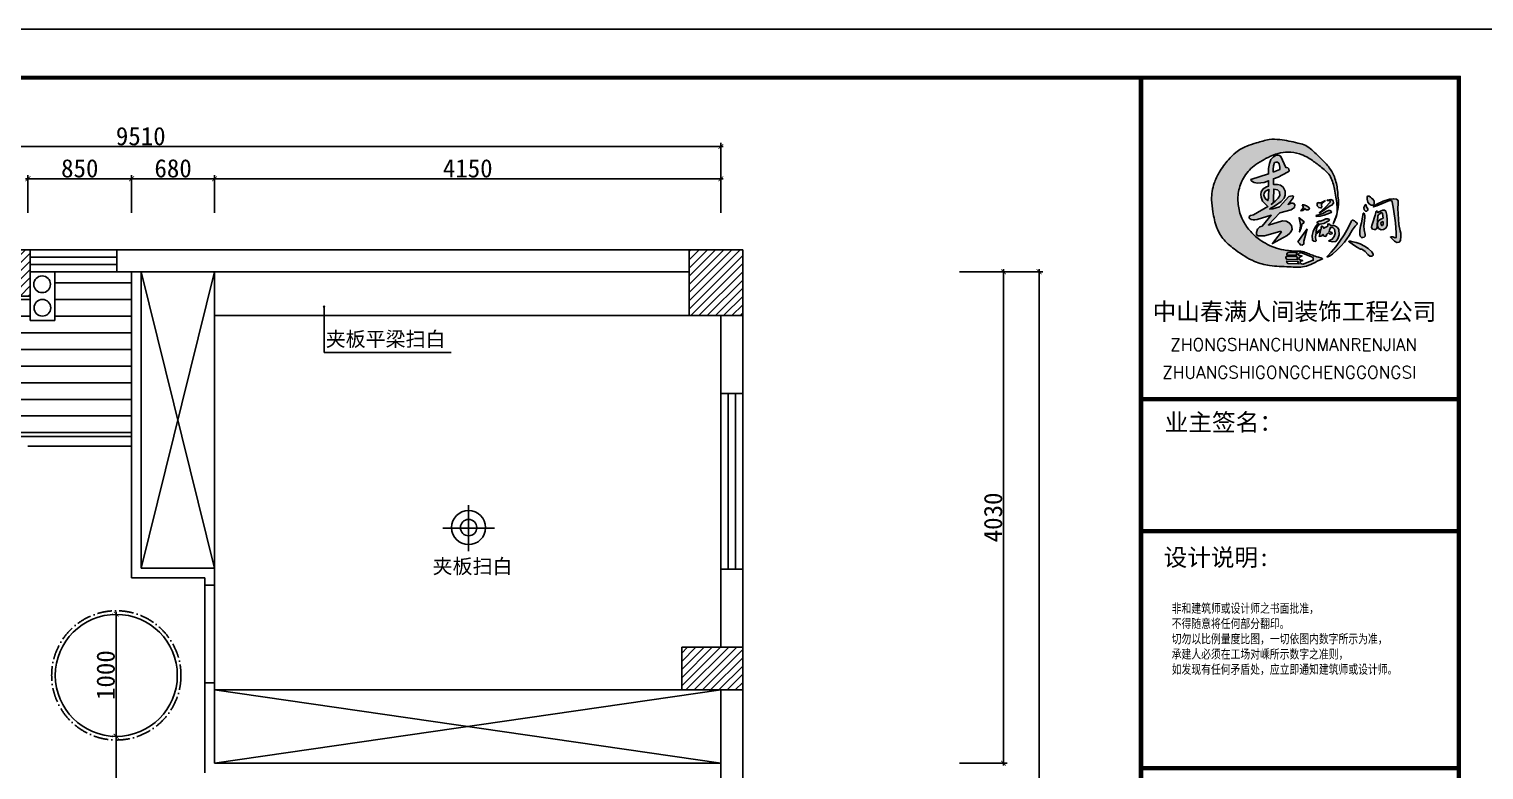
# Model space of a CAD drawing. Header units: millimetres. Extents: x 71641 to 191108, y -23091 to 29972.
# Drawn here: x 139167 to 151092, y 6928 to 13003 of the extents above; entities that cross this region are included whole.
import ezdxf

# ---------------------------------------------------------------- set-up
doc = ezdxf.new("R2010")
doc.units = ezdxf.units.MM
doc.linetypes.add('ACAD_ISO10W100', pattern=[18, 12, -3, 0, -3])
doc.layers.add('00', color=1, linetype='Continuous')
doc.layers.add('家', color=1, linetype='Continuous')
doc.layers.add('4', color=4, linetype='Continuous', lineweight=5)
doc.styles.add('2121212', font='SIMFANG.TTF', dxfattribs={"height": 180})
doc.styles.add('30', font='SimSun.ttf', dxfattribs={"height": 75})
doc.styles.add('50', font='SimSun.ttf', dxfattribs={"height": 150})
doc.styles.add('60', font='SimSun.ttf', dxfattribs={"height": 180})
doc.styles.add('ROMAND', font='romand.shx', dxfattribs={"height": 100})
doc.styles.add('STYLE-50B', font='SimSun.ttf', dxfattribs={"width": 0.766, "height": 150})
doc.dimstyles.new('30', dxfattribs={"dimscale": 0, "dimtxt": 90, "dimasz": 20, "dimexe": 20, "dimexo": 20, "dimgap": 10, "dimtad": 1, "dimdec": 0, "dimzin": 0, "dimdsep": 46, "dimtxsty": '30', "dimblk": 'ARCHTICK', "dimcen": 20, "dimdle": 10, "dimclrd": 8, "dimclre": 8, "dimclrt": 2, "dimadec": 0, "dimazin": 0, "dimtfac": 1, "dimtdec": 0, "dimtmove": 2, "dimatfit": 3, "dimldrblk": 'DOT', "dimfxl": 0, "dimtolj": 2, "dimtzin": 0, "dimlwd": -1, "dimarcsym": 0})
doc.dimstyles.new('50', dxfattribs={"dimscale": 0, "dimtxt": 150, "dimasz": 40, "dimexe": 30, "dimexo": 30, "dimgap": 10, "dimtad": 1, "dimdec": 0, "dimzin": 4, "dimdsep": 46, "dimtxsty": '50', "dimblk": 'ARCHTICK', "dimcen": 40, "dimdle": 20, "dimclrd": 8, "dimclre": 8, "dimclrt": 2, "dimadec": 0, "dimazin": 0, "dimtfac": 1, "dimtdec": 0, "dimtmove": 2, "dimatfit": 3, "dimldrblk": 'DOT', "dimfxl": 0, "dimtolj": 1, "dimtzin": 0, "dimlwd": -1, "dimarcsym": 0})
pattern_1 = [(45, (44340.585, 31906.157), (-33.67596, 33.67596), [])]

# ---------------------------------------------------------------- blocks, each defined once
blk = doc.blocks.new('_ARCHTICK')
at = {"color": 0, "linetype": 'ByBlock', "const_width": 0.15}
blk.add_lwpolyline([(-0.5, -0.5), (0.5, 0.5)], dxfattribs=at)
blk = doc.blocks.new('*D71')
at = {"color": 8, "lineweight": -2}
for p, q in [((146794, 11013), (147476, 11013)), ((146794, 848), (147476, 848))]:
    blk.add_line(p, q, dxfattribs=at)
at = {"color": 8}
blk.add_line((147446, 828), (147446, 11033), dxfattribs=at)
at = {"layer": 'Defpoints', "color": 0}
for p in [(146764, 11013), (147446, 11013), (146764, 848)]:
    blk.add_point(p, dxfattribs=at)
at = {"color": 8, "xscale": 40, "yscale": 40, "zscale": 40}
for p, rotation in [((147446, 11013), 90), ((147446, 848), 270)]:
    blk.add_blockref('_ARCHTICK', p, dxfattribs=dict(at, rotation=rotation))
at = {"color": 2, "insert": (147361, 5930), "char_height": 150, "attachment_point": 5, "rotation": 90, "style": '50'}
blk.add_mtext('\\A1;10165', dxfattribs=at)
blk = doc.blocks.new('_Dot')
at = {"color": 0, "linetype": 'ByBlock', "lineweight": -2}
blk.add_line((-0.5, 0), (-1, 0), dxfattribs=at)
at = {"color": 0, "linetype": 'ByBlock', "const_width": 0.5}
blk.add_lwpolyline([(-0.25, 0, 1), (0.25, 0, 1)], format="xyb", close=True, dxfattribs=at)
blk = doc.blocks.new('DOT')
at = {"color": 0, "linetype": 'ByBlock'}
blk.add_line((-0.5, 0), (-1, 0), dxfattribs=at)
at = {"color": 0, "linetype": 'ByBlock', "const_width": 0.5}
blk.add_lwpolyline([(-0.25, 0, 1), (0.25, 0, 1)], format="xyb", close=True, dxfattribs=at)
blk = doc.blocks.new('errerer')
at = {"lineweight": -2}
h = blk.add_hatch(color=8, dxfattribs=at)
edge = h.paths.add_edge_path()
edge.add_spline(control_points=[(171486, 68737), (171467, 68746), (171423, 68767), (171344, 68819), (171262, 68901), (171214, 68977), (171196, 69017), (171195, 69019)], knot_values=[22078.908695, 22078.908695, 22078.908695, 22078.908695, 22412.037046, 22864.417059, 23573.352389, 24248.663515, 24278.339872, 24278.339872, 24278.339872, 24278.339872], degree=3, periodic=0)
edge.add_line((171195, 69019), (170931, 68989))
edge.add_spline(control_points=[(170931, 68989), (170936, 68965), (170956, 68897), (171020, 68790), (171154, 68684), (171300, 68586), (171426, 68553), (171480, 68546), (171485, 68545)], knot_values=[12526.980967, 12526.980967, 12526.980967, 12526.980967, 12912.76376, 13656.443057, 14467.926065, 15619.199217, 16432.672519, 16505.49519, 16505.49519, 16505.49519, 16505.49519], degree=3, periodic=0)
edge.add_line((171485, 68545), (171486, 68737))
edge = h.paths.add_edge_path()
edge.add_spline(control_points=[(171195, 69019), (171178, 69060), (171154, 69151), (171162, 69292), (171203, 69396), (171239, 69445), (171248, 69456)], knot_values=[24278.339872, 24278.339872, 24278.339872, 24278.339872, 24990.75798, 25753.853245, 26502.771788, 26725.483087, 26725.483087, 26725.483087, 26725.483087], degree=3, periodic=0)
edge.add_line((171248, 69456), (171073, 69595))
edge.add_spline(control_points=[(171073, 69595), (171071, 69593), (171034, 69552), (170977, 69477), (170916, 69344), (170894, 69209), (170912, 69085), (170924, 69017), (170931, 68989)], knot_values=[9052.726852, 9052.726852, 9052.726852, 9052.726852, 9101.944213, 9929.860353, 10544.164147, 11423.717054, 12065.484855, 12526.980967, 12526.980967, 12526.980967, 12526.980967], degree=3, periodic=0)
edge.add_line((170931, 68989), (171195, 69019))
edge = h.paths.add_edge_path()
edge.add_spline(control_points=[(171248, 69456), (171273, 69488), (171329, 69540), (171404, 69584), (171477, 69621), (171552, 69653), (171652, 69666), (171717, 69658), (171747, 69650)], knot_values=[26725.483087, 26725.483087, 26725.483087, 26725.483087, 27368.223838, 27920.784045, 28117.800611, 28678.884262, 29205.082751, 29708.300033, 29708.300033, 29708.300033, 29708.300033], degree=3, periodic=0)
edge.add_line((171747, 69650), (171772, 69746))
edge.add_spline(control_points=[(171772, 69746), (171764, 69748), (171697, 69763), (171598, 69788), (171458, 69792), (171352, 69753), (171238, 69725), (171145, 69670), (171094, 69619), (171073, 69595)], knot_values=[5035.937639, 5035.937639, 5035.937639, 5035.937639, 5168.823273, 6115.22021, 6678.484335, 7362.56903, 7901.570556, 8555.150084, 9052.726852, 9052.726852, 9052.726852, 9052.726852], degree=3, periodic=0)
edge.add_line((171073, 69595), (171248, 69456))
edge = h.paths.add_edge_path()
edge.add_spline(control_points=[(171747, 69650), (171753, 69649), (171784, 69640), (171834, 69619), (171906, 69571), (171987, 69510), (172082, 69425), (172112, 69287), (172131, 69183), (172137, 69111), (172135, 69068), (172130, 69039), (172090, 68942), (172100, 68962), (172113, 68990), (172134, 69050), (172154, 69142), (172143, 69228), (172137, 69326), (172112, 69422), (172056, 69519), (171992, 69586), (171911, 69662), (171845, 69725), (171785, 69743), (171772, 69746)], knot_values=[29708.300033, 29708.300033, 29708.300033, 29708.300033, 29797.016202, 30219.334531, 30576.066107, 31166.961224, 31854.609826, 32527.805429, 33346.145394, 33558.688985, 33686.826136, 33998.293275, 34349.980564, 34349.980564, 34349.980564, 34833.989407, 35367.457213, 35826.6748, 36215.832047, 36925.939156, 37388.482191, 37988.741176, 38391.375961, 39174.849041, 39385.918203, 39385.918203, 39385.918203, 39385.918203], degree=3, periodic=0)
edge.add_line((171772, 69746), (171747, 69650))
h = blk.add_hatch(color=8, dxfattribs=at)
h.paths.add_polyline_path([(171606, 69317), (171579, 69336), (171549, 69343), (171511, 69343), (171509, 69400), (171554, 69415), (171648, 69464), (171664, 69476), (171662, 69497), (171650, 69507), (171632, 69511), (171582, 69620), (171570, 69630), (171554, 69634), (171535, 69632), (171509, 69617), (171483, 69591), (171469, 69549), (171462, 69500), (171461, 69448), (171287, 69393), (171291, 69381), (171320, 69363), (171353, 69356), (171386, 69360), (171419, 69365), (171462, 69381), (171462, 69329), (171442, 69320), (171409, 69301), (171389, 69273), (171386, 69246), (171388, 69218), (171403, 69181), (171433, 69148), (171455, 69128), (171313, 69044), (171299, 69041), (171282, 69039), (171270, 69029), (171270, 69013), (171291, 68999), (171310, 68996), (171327, 68996), (171348, 68999), (171488, 69041), (171398, 68933), (171376, 68928), (171353, 68906), (171341, 68871), (171341, 68848), (171358, 68840), (171386, 68838), (171421, 68838), (171573, 68883), (171586, 68881), (171587, 68878), (171499, 68762), (171645, 68843), (171669, 68864), (171683, 68880), (171693, 68904), (171688, 68939), (171664, 68968), (171634, 68982), (171598, 68985), (171462, 68944), (171462, 68946), (171572, 69065), (171683, 69096), (171697, 69103), (171716, 69119), (171719, 69145), (171705, 69159), (171684, 69159), (171653, 69148), (171704, 69213), (171705, 69226), (171695, 69232), (171678, 69230), (171662, 69226), (171568, 69124), (171504, 69105), (171474, 69100), (171474, 69103), (171528, 69138), (171584, 69176), (171613, 69209), (171625, 69239), (171625, 69278)])
h.paths.add_polyline_path([(171570, 69272), (171572, 69235), (171554, 69209), (171525, 69181), (171507, 69166), (171501, 69157), (171487, 69148), (171507, 69166), (171509, 69169), (171511, 69192), (171513, 69301), (171513, 69299), (171549, 69291)], flags=16)
h.paths.add_polyline_path([(171462, 69233), (171461, 69209), (171455, 69192), (171454, 69185), (171433, 69199), (171421, 69218), (171414, 69239), (171417, 69258), (171431, 69278), (171457, 69292), (171464, 69298)], flags=16)
h.paths.add_polyline_path([(171507, 69464), (171506, 69492), (171509, 69528), (171520, 69559), (171533, 69565), (171551, 69565), (171565, 69547), (171572, 69514), (171573, 69493)], flags=16)
h = blk.add_hatch(color=8, dxfattribs=at)
h.paths.add_polyline_path([(172061, 69063), (172078, 69067), (172080, 69079), (172078, 69081), (172064, 69088), (172052, 69088), (172028, 69079), (171995, 69058), (171955, 69044), (171941, 69041), (171934, 69041), (171929, 69037), (171934, 69029), (171969, 69031), (172009, 69043)])
h.paths.add_polyline_path([(172021, 69121), (171960, 69065), (171973, 69069), (172066, 69133), (172084, 69140), (172099, 69159), (172096, 69185), (172075, 69195), (172044, 69191), (172037, 69187), (172066, 69185), (172066, 69169)])
h.paths.add_polyline_path([(171955, 69117), (171973, 69114), (171983, 69115), (171985, 69129), (171981, 69140), (171983, 69152), (171993, 69162), (172021, 69185), (171976, 69164), (171969, 69162), (171953, 69162), (171946, 69166), (171938, 69161), (171940, 69135)])
h.paths.add_polyline_path([(171834, 69133), (171809, 69145), (171792, 69145), (171802, 69128), (171804, 69119), (171780, 69084), (171799, 69088), (171818, 69105), (171835, 69093), (171849, 69093), (171861, 69102), (171863, 69109), (171855, 69122)])
h.paths.add_polyline_path([(171761, 69017), (171761, 69015), (171775, 68949), (171775, 68939), (171773, 68913), (171766, 68878), (171783, 68916), (171792, 68958), (171806, 68965), (171809, 68973), (171808, 68980)])
h.paths.add_polyline_path([(171750, 68779), (171764, 68762), (171775, 68750), (171790, 68748), (171808, 68760), (171808, 68786), (171841, 68907)])
h.paths.add_polyline_path([(172054, 68987), (172059, 68999), (172044, 69006), (172023, 69006), (171997, 68992), (171973, 68982), (171964, 68985), (171938, 68973), (171941, 68965), (171952, 68958), (171948, 68952), (171940, 68951), (171920, 68923), (171900, 68880), (171891, 68842), (171893, 68795), (171907, 68786), (171922, 68784), (171929, 68789), (171927, 68805), (171924, 68819), (171926, 68854), (171973, 68890), (171966, 68859), (171960, 68833), (171973, 68835), (171981, 68836), (171995, 68852), (172007, 68836), (172023, 68833), (172031, 68840), (172026, 68850), (172033, 68855), (172045, 68862), (172051, 68868), (172059, 68859), (172070, 68854), (172085, 68857), (172089, 68864), (172084, 68871), (172075, 68874), (172056, 68881), (172059, 68894), (172070, 68920), (172092, 68920), (172111, 68904), (172117, 68861), (172106, 68833), (172087, 68805), (172068, 68795), (172051, 68791), (172061, 68786), (172090, 68781), (172122, 68784), (172144, 68810), (172155, 68847), (172151, 68902), (172139, 68921), (172120, 68933), (172104, 68939), (172071, 68939), (172066, 68947), (172054, 68956), (172044, 68954), (172044, 68949), (172044, 68935), (172004, 68914), (172000, 68923), (171985, 68935), (171979, 68930), (171979, 68923), (171979, 68906), (171945, 68883), (171927, 68866), (171929, 68878), (171934, 68913), (171950, 68942), (171964, 68952), (172005, 68959)])
h = blk.add_hatch(color=8, dxfattribs=at)
h.paths.add_polyline_path([(172162, 68785), (172122, 68729), (172077, 68677), (172041, 68639), (172038, 68637), (172035, 68633), (172044, 68632), (172059, 68639), (172090, 68659), (172137, 68700), (172173, 68736), (172207, 68776), (172255, 68842), (172283, 68893), (172312, 68934), (172334, 68954), (172332, 68960), (172306, 68986), (172298, 68989), (172294, 68992), (172285, 68992), (172278, 68987), (172272, 68979), (172243, 68917), (172204, 68848)])
h.paths.add_polyline_path([(172323, 68773), (172289, 68781), (172267, 68785), (172252, 68785), (172252, 68782), (172255, 68779), (172287, 68757), (172328, 68728), (172366, 68708), (172378, 68706), (172388, 68701), (172410, 68684), (172439, 68654), (172456, 68639), (172471, 68638), (172480, 68639), (172490, 68647), (172491, 68660), (172476, 68680), (172440, 68713), (172405, 68737), (172363, 68759)])
h.paths.add_polyline_path([(172358, 68852), (172363, 68835), (172374, 68822), (172387, 68821), (172402, 68827), (172411, 68837), (172411, 68853), (172401, 68898), (172398, 68938), (172405, 68988), (172409, 69021), (172409, 69037), (172405, 69052), (172401, 69060), (172397, 69063), (172393, 69061), (172385, 69024), (172374, 68967), (172366, 68935), (172358, 68890)])
h.paths.add_polyline_path([(172438, 69106), (172432, 69115), (172422, 69126), (172423, 69136), (172421, 69142), (172417, 69146), (172411, 69143), (172409, 69138), (172404, 69131), (172399, 69116), (172403, 69095), (172414, 69083), (172428, 69082), (172439, 69091)])
h.paths.add_polyline_path([(172436, 69171), (172449, 69153), (172470, 69142), (172485, 69140), (172497, 69145), (172501, 69158), (172501, 69179), (172497, 69187), (172487, 69201), (172473, 69208), (172463, 69220), (172451, 69229), (172441, 69230), (172441, 69228), (172434, 69229), (172431, 69222), (172430, 69199)])
h.paths.add_polyline_path([(172691, 69100), (172709, 68966), (172716, 68868), (172715, 68822), (172706, 68819), (172683, 68828), (172669, 68829), (172660, 68827), (172685, 68804), (172701, 68785), (172724, 68773), (172747, 68777), (172759, 68794), (172762, 68834), (172761, 68864), (172757, 68888), (172743, 68951), (172738, 69002), (172733, 69108), (172736, 69158), (172736, 69179), (172731, 69189), (172718, 69198), (172691, 69203), (172652, 69201), (172589, 69180), (172525, 69149), (172499, 69133), (172492, 69125), (172504, 69126), (172526, 69134), (172652, 69187), (172663, 69188), (172669, 69188), (172676, 69173)])
h.paths.add_polyline_path([(172535, 69034), (172543, 69045), (172561, 69061), (172570, 69065), (172577, 69065), (172582, 69059), (172586, 69034), (172588, 69013), (172559, 68999), (172538, 68982), (172533, 68967), (172533, 68938), (172544, 68911), (172569, 68899), (172593, 68901), (172614, 68914), (172629, 68940), (172628, 68992), (172625, 69042), (172613, 69082), (172601, 69090), (172586, 69091), (172569, 69085), (172549, 69075), (172537, 69068), (172532, 69078), (172527, 69083), (172520, 69081), (172518, 69078), (172515, 69069), (172510, 69043), (172485, 68960), (172477, 68940), (172475, 68925), (172477, 68915), (172485, 68905), (172500, 68902), (172514, 68902), (172523, 68909), (172528, 68925), (172530, 68952), (172533, 68979)])
h.paths.add_polyline_path([(172572, 68974), (172566, 68963), (172569, 68950), (172574, 68940), (172581, 68942), (172587, 68952), (172589, 68966), (172588, 68981)], flags=17)
h = blk.add_hatch(color=8, dxfattribs=at)
edge = h.paths.add_edge_path()
edge.add_spline(control_points=[(171485, 68545), (171544, 68538), (171652, 68538), (171834, 68520), (171921, 68585), (171998, 68614), (171942, 68630), (171917, 68640), (171857, 68661), (171820, 68678), (171780, 68688), (171733, 68687), (171673, 68691), (171598, 68700), (171536, 68717), (171495, 68733), (171486, 68737)], knot_values=[16505.49519, 16505.49519, 16505.49519, 16505.49519, 17462.307767, 18254.424733, 19263.770823, 19286.294409, 19393.463502, 19769.722666, 20039.931175, 20323.71298, 20426.202415, 20700.644692, 21064.187457, 21384.09699, 21917.120996, 22078.908695, 22078.908695, 22078.908695, 22078.908695], degree=3, periodic=0)
edge.add_line((171486, 68737), (171485, 68545))
h.paths.add_polyline_path([(171633, 68620), (171632, 68631), (171638, 68636), (171744, 68632), (171743, 68629), (171742, 68621), (171742, 68617), (171746, 68606), (171636, 68610)], flags=16)
h.paths.add_polyline_path([(171640, 68590), (171751, 68587), (171751, 68582), (171750, 68578), (171751, 68573), (171753, 68569), (171756, 68565), (171760, 68562), (171658, 68565, -0.485719)], flags=16)
h.paths.add_polyline_path([(171641, 68650, -0.499354), (171660, 68674), (171745, 68674), (171746, 68674), (171746, 68674), (171742, 68670), (171738, 68667), (171737, 68655), (171738, 68648, -0.17168), (171737, 68648)], flags=16)
h.paths.add_polyline_path([(171753, 68653), (171754, 68661), (171759, 68666), (171765, 68670), (171774, 68671), (171783, 68671), (171786, 68671), (171900, 68627), (171900, 68598), (171808, 68562), (171801, 68560), (171797, 68560), (171785, 68562), (171776, 68568), (171771, 68577), (171773, 68585), (171780, 68590), (171798, 68595), (171771, 68604), (171763, 68609), (171759, 68617), (171761, 68625), (171767, 68629), (171779, 68634), (171790, 68639), (171758, 68648)], flags=16)
at = {"color": 8, "lineweight": -2}
for points in [[(171287, 69393), (171461, 69448), (171462, 69500), (171469, 69549), (171483, 69591), (171509, 69617), (171535, 69632), (171554, 69634), (171570, 69630), (171582, 69620), (171632, 69511), (171650, 69507), (171662, 69497), (171664, 69476), (171648, 69464), (171554, 69415), (171509, 69400), (171511, 69343), (171549, 69343), (171579, 69336), (171606, 69317), (171625, 69278), (171625, 69239), (171613, 69209), (171584, 69176), (171528, 69138), (171474, 69103), (171474, 69100), (171504, 69105), (171568, 69124), (171662, 69226), (171678, 69230), (171695, 69232), (171705, 69226), (171704, 69213), (171653, 69148), (171684, 69159), (171705, 69159), (171719, 69145), (171716, 69119), (171697, 69103), (171683, 69096), (171572, 69065), (171462, 68946), (171462, 68944), (171598, 68985), (171634, 68982), (171664, 68968), (171688, 68939), (171693, 68904), (171683, 68880), (171669, 68864), (171645, 68843), (171499, 68762), (171587, 68878), (171586, 68881), (171573, 68883), (171421, 68838), (171386, 68838), (171358, 68840), (171341, 68848), (171341, 68871), (171353, 68906), (171376, 68928), (171398, 68933), (171488, 69041), (171348, 68999), (171327, 68996), (171310, 68996), (171291, 68999), (171270, 69013), (171270, 69029), (171282, 69039), (171299, 69041), (171313, 69044), (171455, 69128), (171433, 69148), (171403, 69181), (171388, 69218), (171386, 69246), (171389, 69273), (171409, 69301), (171442, 69320), (171462, 69329), (171462, 69381), (171419, 69365), (171386, 69360), (171353, 69356), (171320, 69363), (171291, 69381)], [(171507, 69464), (171573, 69493), (171572, 69514), (171565, 69547), (171551, 69565), (171533, 69565), (171520, 69559), (171509, 69528), (171506, 69492)], [(171464, 69298), (171462, 69233), (171461, 69209), (171455, 69192), (171454, 69185), (171433, 69199), (171421, 69218), (171414, 69239), (171417, 69258), (171431, 69278), (171457, 69292)], [(171513, 69301), (171511, 69192), (171509, 69169), (171501, 69157), (171487, 69148), (171525, 69181), (171554, 69209), (171572, 69235), (171570, 69272), (171549, 69291), (171513, 69299)], [(171792, 69145), (171802, 69128), (171804, 69119), (171780, 69084), (171799, 69088), (171818, 69105), (171835, 69093), (171849, 69093), (171861, 69102), (171863, 69109), (171855, 69122), (171834, 69133), (171809, 69145)], [(172021, 69185), (171993, 69162), (171983, 69152), (171981, 69140), (171985, 69129), (171983, 69115), (171973, 69114), (171955, 69117), (171940, 69135), (171938, 69161), (171946, 69166), (171953, 69162), (171969, 69162), (171976, 69164)], [(172037, 69190), (172075, 69195), (172096, 69185), (172099, 69159), (172084, 69140), (172066, 69133), (171973, 69069), (171960, 69065), (172021, 69121), (172066, 69169), (172066, 69181), (172063, 69185), (172037, 69187), (172045, 69192)], [(172411, 69145), (172409, 69138), (172404, 69131), (172399, 69116), (172403, 69095), (172414, 69083), (172428, 69082), (172439, 69091), (172438, 69106), (172432, 69115), (172422, 69126), (172423, 69136), (172421, 69142), (172417, 69146), (172412, 69144)], [(172441, 69230), (172451, 69229), (172463, 69220), (172473, 69208), (172487, 69201), (172497, 69187), (172501, 69179), (172501, 69158), (172497, 69145), (172485, 69140), (172470, 69142), (172449, 69153), (172436, 69171), (172430, 69199), (172431, 69222), (172434, 69229), (172441, 69228)], [(172492, 69124), (172499, 69133), (172525, 69149), (172589, 69180), (172652, 69201), (172691, 69203), (172718, 69198), (172731, 69189), (172736, 69179), (172736, 69158), (172733, 69108), (172738, 69002), (172743, 68951), (172757, 68888), (172761, 68864), (172762, 68834), (172759, 68794), (172747, 68777), (172724, 68773), (172701, 68785), (172685, 68804), (172660, 68827), (172669, 68829), (172683, 68828), (172706, 68819), (172715, 68822), (172716, 68868), (172709, 68966), (172691, 69100), (172676, 69173), (172669, 69188), (172663, 69188), (172652, 69187), (172526, 69134), (172504, 69126), (172491, 69124)], [(171761, 69015), (171775, 68949), (171775, 68939), (171773, 68913), (171766, 68878), (171783, 68916), (171792, 68958), (171806, 68965), (171809, 68973), (171808, 68980), (171761, 69017)], [(172051, 68791), (172068, 68795), (172087, 68805), (172106, 68833), (172117, 68861), (172111, 68904), (172092, 68920), (172070, 68920), (172059, 68894), (172056, 68881), (172075, 68874), (172084, 68871), (172089, 68864), (172085, 68857), (172070, 68854), (172059, 68859), (172051, 68868), (172045, 68862), (172033, 68855), (172026, 68850), (172031, 68840), (172023, 68833), (172007, 68836), (171995, 68852), (171981, 68836), (171973, 68835), (171960, 68833), (171966, 68859), (171973, 68890), (171926, 68854), (171924, 68819), (171927, 68805), (171929, 68789), (171922, 68784), (171907, 68786), (171893, 68795), (171891, 68842), (171900, 68880), (171920, 68923), (171940, 68951), (171948, 68952), (171952, 68958), (171941, 68965), (171938, 68973), (171964, 68985), (171973, 68982), (171997, 68992), (172023, 69006), (172044, 69006), (172059, 68999), (172054, 68987), (172005, 68959), (171964, 68952), (171950, 68942), (171934, 68913), (171929, 68878), (171927, 68866), (171945, 68883), (171979, 68906), (171979, 68923), (171979, 68930), (171985, 68935), (172000, 68923), (172004, 68914), (172044, 68935), (172044, 68949), (172044, 68954), (172054, 68956), (172066, 68947), (172071, 68939), (172104, 68939), (172120, 68933), (172139, 68921), (172151, 68902), (172155, 68847), (172144, 68810), (172122, 68784), (172090, 68781), (172061, 68786)], [(172078, 69081), (172064, 69088), (172052, 69088), (172028, 69079), (171995, 69058), (171955, 69044), (171941, 69041), (171934, 69041), (171929, 69037), (171934, 69029), (171969, 69031), (172009, 69043), (172061, 69063), (172078, 69067), (172080, 69079)], [(172330, 68962), (172306, 68986), (172298, 68989), (172294, 68992), (172285, 68992), (172278, 68987), (172272, 68979), (172243, 68917), (172204, 68848), (172162, 68785), (172122, 68729), (172077, 68677), (172041, 68639), (172038, 68637), (172035, 68633), (172044, 68632), (172059, 68639), (172090, 68659), (172137, 68700), (172173, 68736), (172207, 68776), (172255, 68842), (172283, 68893), (172312, 68934), (172334, 68954), (172331, 68964), (172315, 68978)], [(172393, 69061), (172385, 69024), (172374, 68967), (172366, 68935), (172358, 68890), (172358, 68852), (172363, 68835), (172374, 68822), (172387, 68821), (172402, 68827), (172411, 68837), (172411, 68853), (172401, 68898), (172398, 68938), (172405, 68988), (172409, 69021), (172409, 69037), (172405, 69052), (172401, 69060), (172397, 69063)], [(172520, 69081), (172518, 69078), (172515, 69069), (172510, 69043), (172485, 68960), (172477, 68940), (172475, 68925), (172477, 68915), (172485, 68905), (172500, 68902), (172514, 68902), (172523, 68909), (172528, 68925), (172530, 68952), (172533, 68979), (172535, 69034), (172543, 69045), (172561, 69061), (172570, 69065), (172577, 69065), (172582, 69059), (172586, 69034), (172588, 69013), (172559, 68999), (172538, 68982), (172533, 68967), (172533, 68938), (172544, 68911), (172569, 68899), (172593, 68901), (172614, 68914), (172629, 68940), (172628, 68992), (172625, 69042), (172613, 69082), (172601, 69090), (172586, 69091), (172569, 69085), (172549, 69075), (172537, 69068), (172532, 69078), (172527, 69083)], [(172588, 68981), (172589, 68966), (172587, 68952), (172581, 68942), (172574, 68940), (172569, 68950), (172566, 68963), (172572, 68974), (172588, 68981)], [(171841, 68907), (171750, 68779), (171764, 68762), (171775, 68750), (171790, 68748), (171808, 68760), (171808, 68786)], [(172252, 68785), (172267, 68785), (172289, 68781), (172323, 68773), (172363, 68759), (172405, 68737), (172440, 68713), (172476, 68680), (172491, 68660), (172490, 68647), (172480, 68639), (172471, 68638), (172456, 68639), (172439, 68654), (172410, 68684), (172388, 68701), (172378, 68706), (172366, 68708), (172328, 68728), (172287, 68757), (172255, 68779), (172252, 68782)], [(171744, 68632), (171743, 68625), (171742, 68617), (171746, 68606), (171636, 68610), (171633, 68620), (171632, 68631), (171638, 68636)], [(171744, 68632), (171638, 68636), (171635, 68633), (171632, 68631), (171632, 68623), (171634, 68615), (171636, 68610), (171746, 68606), (171744, 68611), (171742, 68617), (171742, 68621), (171743, 68629)], [(171751, 68587), (171640, 68590), (171639, 68584), (171640, 68579), (171643, 68573), (171648, 68569), (171654, 68566), (171760, 68562), (171756, 68565), (171753, 68569), (171751, 68573), (171750, 68578), (171751, 68582), (171751, 68587)], [(171746, 68674), (171742, 68670), (171738, 68667), (171737, 68661), (171737, 68655), (171738, 68648), (171641, 68650), (171641, 68655), (171642, 68661), (171645, 68667), (171652, 68672), (171660, 68674)], [(171900, 68627), (171900, 68598), (171808, 68562), (171801, 68560), (171797, 68560), (171785, 68562), (171776, 68568), (171771, 68577), (171773, 68585), (171780, 68590), (171798, 68595), (171771, 68604), (171763, 68609), (171759, 68617), (171761, 68625), (171767, 68629), (171779, 68634), (171790, 68639), (171758, 68648), (171753, 68653), (171754, 68661), (171759, 68666), (171765, 68670), (171774, 68671), (171783, 68671), (171786, 68671), (171900, 68627)]]:
    blk.add_lwpolyline(points, close=True, dxfattribs=at)
for points in [[(171760, 68562), (171658, 68565, -0.485719), (171640, 68590), (171751, 68587), (171750, 68578), (171753, 68569)], [(171746, 68674), (171660, 68674, 0.499354), (171641, 68650), (171737, 68648, 0.17168), (171738, 68648), (171737, 68655), (171738, 68667), (171746, 68674)]]:
    blk.add_lwpolyline(points, format="xyb", close=True, dxfattribs=at)
at = {"color": 8, "lineweight": -2, "start_tangent": (0.425577, 0.904922), "end_tangent": (0.425577, 0.904922)}
blk.add_spline([(172100, 68962), (172131, 69048), (172149, 69146), (172144, 69233), (172137, 69305), (172102, 69434), (172058, 69509), (171983, 69594), (171928, 69646), (171810, 69734), (171748, 69752), (171573, 69786), (171467, 69786), (171343, 69753), (171246, 69722), (171140, 69660), (171067, 69588), (170975, 69463), (170927, 69357), (170901, 69194), (170914, 69074), (170952, 68919), (171023, 68799), (171138, 68699), (171324, 68587), (171471, 68547), (171664, 68534), (171813, 68536), (171988, 68610), (171992, 68612), (171974, 68621), (171907, 68643), (171859, 68661), (171809, 68680), (171791, 68685), (171739, 68688), (171671, 68692), (171611, 68700), (171514, 68726), (171430, 68765), (171359, 68812), (171264, 68906), (171198, 69014), (171162, 69148), (171170, 69292), (171223, 69422), (171335, 69540), (171424, 69594), (171457, 69611), (171555, 69649), (171653, 69662), (171764, 69646), (171837, 69615), (171893, 69579), (171982, 69512), (172071, 69418), (172109, 69297), (172134, 69145), (172137, 69105), (172136, 69081), (172122, 69024), (172100, 68962)], degree=3, dxfattribs=at)
blk = doc.blocks.new('*D65')
at = {"color": 8, "lineweight": -2}
for p, q in [((135327, 11496), (135327, 12069)), ((144837, 11496), (144837, 12069))]:
    blk.add_line(p, q, dxfattribs=at)
at = {"color": 8}
blk.add_line((135307, 12039), (144857, 12039), dxfattribs=at)
at = {"layer": 'Defpoints', "color": 0}
for p in [(144837, 12039), (135327, 11466), (144837, 11466)]:
    blk.add_point(p, dxfattribs=at)
at = {"color": 8, "xscale": 40, "yscale": 40, "zscale": 40, "rotation": 180}
blk.add_blockref('_ARCHTICK', (135327, 12039), dxfattribs=at)
at = {"color": 8, "xscale": 40, "yscale": 40, "zscale": 40}
blk.add_blockref('_ARCHTICK', (144837, 12039), dxfattribs=at)
at = {"color": 2, "insert": (140082, 12124), "char_height": 150, "attachment_point": 5, "style": '50'}
blk.add_mtext('\\A1;9510', dxfattribs=at)
blk = doc.blocks.new('*D66')
at = {"color": 8}
blk.add_line((140667, 11775), (144857, 11775), dxfattribs=at)
at = {"color": 8, "lineweight": -2}
for p, q in [((140687, 11526), (140687, 11805)), ((144837, 11496), (144837, 11805))]:
    blk.add_line(p, q, dxfattribs=at)
at = {"layer": 'Defpoints', "color": 0}
for p in [(144837, 11775), (140687, 11496), (144837, 11466)]:
    blk.add_point(p, dxfattribs=at)
at = {"color": 8, "xscale": 40, "yscale": 40, "zscale": 40, "rotation": 180}
blk.add_blockref('_ARCHTICK', (140687, 11775), dxfattribs=at)
at = {"color": 8, "xscale": 40, "yscale": 40, "zscale": 40}
blk.add_blockref('_ARCHTICK', (144837, 11775), dxfattribs=at)
at = {"color": 2, "insert": (142762, 11860), "char_height": 150, "attachment_point": 5, "style": '50'}
blk.add_mtext('\\A1;4150', dxfattribs=at)
blk = doc.blocks.new('*D67')
at = {"color": 8}
blk.add_line((139987, 11775), (140707, 11775), dxfattribs=at)
at = {"color": 8, "lineweight": -2}
for p, q in [((140007, 11496), (140007, 11805)), ((140687, 11496), (140687, 11805))]:
    blk.add_line(p, q, dxfattribs=at)
at = {"layer": 'Defpoints', "color": 0}
for p in [(140687, 11775), (140007, 11466), (140687, 11466)]:
    blk.add_point(p, dxfattribs=at)
at = {"color": 8, "xscale": 40, "yscale": 40, "zscale": 40, "rotation": 180}
blk.add_blockref('_ARCHTICK', (140007, 11775), dxfattribs=at)
at = {"color": 8, "xscale": 40, "yscale": 40, "zscale": 40}
blk.add_blockref('_ARCHTICK', (140687, 11775), dxfattribs=at)
at = {"color": 2, "insert": (140347, 11860), "char_height": 150, "attachment_point": 5, "style": '50'}
blk.add_mtext('\\A1;680', dxfattribs=at)
blk = doc.blocks.new('*D359')
at = {"color": 8}
blk.add_line((139137, 11775), (140027, 11775), dxfattribs=at)
at = {"color": 8, "lineweight": -2}
for p, q in [((139157, 11496), (139157, 11805)), ((140007, 11496), (140007, 11805))]:
    blk.add_line(p, q, dxfattribs=at)
at = {"layer": 'Defpoints', "color": 0}
for p in [(140007, 11775), (139157, 11466), (140007, 11466)]:
    blk.add_point(p, dxfattribs=at)
at = {"color": 8, "xscale": 40, "yscale": 40, "zscale": 40, "rotation": 180}
blk.add_blockref('_ARCHTICK', (139157, 11775), dxfattribs=at)
at = {"color": 8, "xscale": 40, "yscale": 40, "zscale": 40}
blk.add_blockref('_ARCHTICK', (140007, 11775), dxfattribs=at)
at = {"color": 2, "insert": (139582, 11860), "char_height": 150, "attachment_point": 5, "style": '50'}
blk.add_mtext('\\A1;850', dxfattribs=at)
blk = doc.blocks.new('*D362')
at = {"color": 8, "lineweight": -2}
for p, q in [((146794, 11013), (147184, 11013)), ((146794, 6983), (147184, 6983))]:
    blk.add_line(p, q, dxfattribs=at)
at = {"color": 8}
blk.add_line((147154, 6963), (147154, 11033), dxfattribs=at)
at = {"layer": 'Defpoints', "color": 0}
for p in [(146764, 11013), (147154, 11013), (146764, 6983)]:
    blk.add_point(p, dxfattribs=at)
at = {"color": 8, "xscale": 40, "yscale": 40, "zscale": 40}
for p, rotation in [((147154, 11013), 90), ((147154, 6983), 270)]:
    blk.add_blockref('_ARCHTICK', p, dxfattribs=dict(at, rotation=rotation))
at = {"color": 2, "insert": (147069, 8998), "char_height": 150, "attachment_point": 5, "rotation": 90, "style": '50'}
blk.add_mtext('\\A1;4030', dxfattribs=at)
blk = doc.blocks.new('*D537')
at = {"color": 8, "lineweight": -2}
for p, q in [((139852, 7203), (139850, 7203)), ((139852, 5948), (139850, 5948))]:
    blk.add_line(p, q, dxfattribs=at)
at = {"color": 8}
blk.add_line((139880, 5928), (139880, 7223), dxfattribs=at)
at = {"layer": 'Defpoints', "color": 0}
for p in [(139880, 7203), (139882, 7203), (139882, 5948)]:
    blk.add_point(p, dxfattribs=at)
at = {"color": 8, "xscale": 40, "yscale": 40, "zscale": 40}
for p, rotation in [((139880, 7203), 90), ((139880, 5948), 270)]:
    blk.add_blockref('_ARCHTICK', p, dxfattribs=dict(at, rotation=rotation))
at = {"color": 2, "insert": (139795, 6575), "char_height": 150, "attachment_point": 5, "rotation": 90, "style": '50'}
blk.add_mtext('\\A1;1255', dxfattribs=at)
blk = doc.blocks.new('*D538')
at = {"color": 8, "lineweight": -2}
for p, q in [((139852, 8205), (139850, 8205)), ((139852, 7205), (139850, 7205))]:
    blk.add_line(p, q, dxfattribs=at)
at = {"color": 8}
blk.add_line((139880, 7185), (139880, 8225), dxfattribs=at)
at = {"layer": 'Defpoints', "color": 0}
for p in [(139880, 8205), (139882, 8205), (139882, 7205)]:
    blk.add_point(p, dxfattribs=at)
at = {"color": 8, "xscale": 40, "yscale": 40, "zscale": 40}
for p, rotation in [((139880, 8205), 90), ((139880, 7205), 270)]:
    blk.add_blockref('_ARCHTICK', p, dxfattribs=dict(at, rotation=rotation))
at = {"color": 2, "insert": (139795, 7705), "char_height": 150, "attachment_point": 5, "rotation": 90, "style": '50'}
blk.add_mtext('\\A1;1000', dxfattribs=at)

msp = doc.modelspace()

# ---------------------------------------------------------------- hatches: boundary and pattern name
h = msp.add_hatch()
h.set_pattern_fill('ANSI31', color=8, scale=15, style=0)
h.set_pattern_definition(pattern_1)
h.paths.add_polyline_path([(135626.6, 11193), (135146.6, 11193), (135146.6, 10663), (135626.6, 10663)])
h.paths.add_polyline_path([(135146.6, 7523), (135626.6, 7523), (135626.6, 7943), (135146.6, 7943)])
h.paths.add_polyline_path([(145016.6, 7583), (145016.6, 7933), (144516.6, 7933), (144516.6, 7583)])
h.paths.add_polyline_path([(145016.6, 10653), (145016.6, 11193), (144576.6, 11193), (144576.6, 10653)])
h = msp.add_hatch()
h.set_pattern_fill('ANSI31', color=8, scale=15, style=0)
h.set_pattern_definition(pattern_1)
h.paths.add_polyline_path([(138256.6, 11193), (138256.6, 10813), (139176.6, 10813), (139176.6, 11193)])
h = msp.add_hatch()
h.set_pattern_fill('LINE', color=155, scale=43, style=0)
h.paths.add_polyline_path([(138256.6, 10813), (138256.6, 11013), (135626.6, 11013), (135626.6, 10663), (135326.6, 10663), (135326.6, 9345.6), (135626.6, 9345.6), (135626.6, 9045.6), (135326.6, 9045.6), (135326.6, 8583), (139006.6, 8583), (139006.6, 8643), (139006.6, 9343.2), (139006.6, 9663), (140006.6, 9663), (140006.6, 11013), (139376.6, 11013), (139376.6, 10613), (139176.6, 10613), (139176.6, 10813)])
h.paths.add_polyline_path([(137381.9, 9763.6, -1), (137127.8, 9763.6, -1)], flags=16)
h.paths.add_polyline_path([(137129, 9684.4), (137395.9, 9684.4), (137395.9, 9833), (137129, 9833)], flags=24)
h.paths.add_polyline_path([(136824.2, 9294), (137756.5, 9294), (137756.5, 9531), (136824.2, 9531)], flags=24)

# ---------------------------------------------------------------- linework, layer by layer
at = {"color": 3, "lineweight": -2}
for p, q in [((150897.9, 12615), (131762, 12615)), ((148269.9, -728.8), (148269.9, 12592.7)), ((148281, -728.8), (148281, 12592.7)), ((148292.2, -728.8), (148292.2, 12592.7)), ((150897.9, -751.1), (150897.9, 12615))]:
    msp.add_line(p, q, dxfattribs=at)
for p, q in [((135626.6, 11193), (145016.6, 11193)), ((139176.6, 10813), (139176.6, 11193)), ((139886.6, 11013), (139886.6, 11193)), ((144576.6, 10653), (144576.6, 11193)), ((145016.6, 4553), (145016.6, 11193)), ((144576.6, 11013), (139176.6, 11013)), ((139376.6, 10613), (139376.6, 11013)), ((140006.6, 8583), (140006.6, 11013)), ((140086.6, 8583), (140086.6, 11013)), ((139176.6, 10813), (138256.6, 10813)), ((139176.6, 10813), (139176.6, 10613)), ((145016.6, 10653), (144576.6, 10653)), ((144836.6, 7933), (144836.6, 10653)), ((139176.6, 10613), (139376.6, 10613)), ((145016.6, 10013), (144836.6, 10013)), ((139006.6, 9663), (140006.6, 9663)), ((139156.6, 9583), (140006.6, 9583)), ((140006.6, 8503), (140006.6, 8583)), ((140006.6, 8503), (140606.6, 8503)), ((140086.6, 8583), (140686.6, 8583)), ((140606.6, 8443), (140606.6, 8503)), ((140686.6, 8503), (140686.6, 8583)), ((140686.6, 8443), (140686.6, 8503)), ((145016.6, 8573), (144836.6, 8573)), ((144516.6, 7583), (144516.6, 7933)), ((145016.6, 7933), (144516.6, 7933)), ((145016.6, 7583), (144516.6, 7583)), ((144836.6, 4933), (144836.6, 7583))]:
    msp.add_line(p, q)
at = {"color": 3}
for p, q in [((139176.6, 11133), (139886.6, 11133)), ((139176.6, 11073), (139886.6, 11073)), ((140686.6, 8583), (140686.6, 11013)), ((144576.6, 10653), (140686.6, 10653)), ((144896.6, 8573), (144896.6, 10013)), ((144956.6, 8573), (144956.6, 10013)), ((142767.4, 9099.6), (142767.4, 8722.6)), ((142557.4, 8911), (142981, 8911)), ((140686.6, 7583.3), (144516.6, 7583.3))]:
    msp.add_line(p, q, dxfattribs=at)
at = {"color": 8}
for p, q in [((140086.6, 11013), (140686.6, 8583)), ((140686.6, 11013), (140086.6, 8583)), ((140606.6, 8443), (140606.6, 7643)), ((140686.6, 8443), (140686.6, 7643)), ((140686.6, 7583.3), (144836.6, 6983)), ((144836.6, 7583.3), (140686.6, 6983))]:
    msp.add_line(p, q, dxfattribs=at)
at = {"color": 8, "lineweight": -2}
for p, q in [((148292.2, 9978), (150875.6, 9978)), ((148292.2, 9966.9), (150875.6, 9966.9)), ((148292.2, 9955.8), (150875.6, 9955.8)), ((148292.2, 8896.5), (150875.6, 8896.5)), ((148292.2, 8885.3), (150875.6, 8885.3)), ((148292.2, 8874.2), (150875.6, 8874.2)), ((148292.2, 6952.4), (150875.6, 6952.4)), ((148292.2, 6941.3), (150875.6, 6941.3)), ((148292.2, 6930.1), (150875.6, 6930.1))]:
    msp.add_line(p, q, dxfattribs=at)
at = {"color": 0}
for p, q in [((140606.6, 8443), (140686.6, 8443)), ((140606.6, 6903), (140606.6, 7643)), ((140606.6, 7643), (140686.6, 7643)), ((140686.6, 6983), (140686.6, 7643)), ((140686.6, 6983), (144836.6, 6983))]:
    msp.add_line(p, q, dxfattribs=at)
at = {"color": 3, "lineweight": -2}
for points in [[(131762, 12615), (150897.9, 12615), (150897.9, -751.1), (131762, -751.1)], [(131772.9, 12604.2), (150887.1, 12604.2), (150887.1, -740.3), (131772.9, -740.3)], [(131783.7, 12593.4), (150876.3, 12593.4), (150876.3, -729.4), (131783.7, -729.4)]]:
    msp.add_lwpolyline(points, close=True, dxfattribs=at)
at = {"color": 1}
for centre in [(139273.3, 10909.6), (139275.3, 10717)]:
    msp.add_circle(centre, 68.4, dxfattribs=at)
at = {"color": 3}
for centre, radius in [((142768.8, 8914.8), 139.7), ((142768.8, 8914.8), 67.1), ((139881.6, 7702.8), 500)]:
    msp.add_circle(centre, radius, dxfattribs=at)
at = {"color": 210, "linetype": 'ACAD_ISO10W100', "ltscale": 10}
msp.add_circle((139881.6, 7702.8), 530, dxfattribs=at)
at = {"layer": '00', "color": 8, "lineweight": -2}
msp.add_lwpolyline([(131374.4, 13002.6), (151285.5, 13002.6), (151285.5, -1138.7), (131374.4, -1138.7)], close=True, dxfattribs=at)

# ---------------------------------------------------------------- block references
at = {"color": 0, "xscale": 0.8333333333333334, "yscale": 0.8333333333333334, "zscale": 0.8333333333333334}
msp.add_blockref('errerer', (6442.4, -46058.4), dxfattribs=at)

# ---------------------------------------------------------------- texts
at = {"layer": '00', "color": 8, "lineweight": -2, "style": 'ROMAND'}
for s, p in [('ZHONGSHANCHUNMANRENJIAN', (148520.9, 10365.4)), ('ZHUANGSHIGONGCHENGGONGSI', (148454.3, 10136.7))]:
    msp.add_text(s, height=101.26, dxfattribs=at).set_placement(p)
at = {"layer": '00', "color": 8, "lineweight": -2, "char_height": 142.12, "attachment_point": 1, "style": '2121212'}
for s, insert, width in [('{\\f宋体|b0|i0|c134|p2;中山春满人间装饰工程公司}', (148376, 10757.2, 0), 2652.368), ('{\\f宋体|b0|i0|c134|p2;业主签名：}', (148475.2, 9849.5, 0), 2109.278), ('{\\f宋体|b0|i0|c134|p2;设计说明:}', (148465.9, 8741.8, 0), 2109.278)]:
    msp.add_mtext(s, dxfattribs=dict(at, insert=insert, width=width))
at = {"layer": '4', "color": 2, "char_height": 120, "attachment_point": 1, "style": '60'}
for s, insert in [('夹板平梁扫白', (141597.9, 10521)), ('夹板扫白', (142474.4, 8657.5))]:
    msp.add_mtext(s, dxfattribs=dict(at, insert=insert))
at = {"layer": '家', "color": 8, "lineweight": -2, "insert": (148532.7, 8290.6, 0), "char_height": 75, "width": 2109.278, "attachment_point": 1, "style": 'STYLE-50B'}
msp.add_mtext('非和建筑师或设计师之书面批准，\\P不得随意将任何部分翻印。\\P切勿以比例量度比图，一切依图内数字所示为准，\\P承建人必须在工场对嵊所示数字之准则，\\P如发现有任何矛盾处，应立即通知建筑师或设计师。', dxfattribs=at)

# ---------------------------------------------------------------- dimensions: what is measured, and where the dimension line sits
for p1, p2, distance, picture, middle in [((135326.6, 11466.5), (144836.6, 11466.5), 572.1, '*D65', (140081.6, 12123.6)), ((146764.1, 847.7), (146764.1, 11013), -681.6, '*D71', (147360.7, 5930.4))]:
    dim = msp.add_aligned_dim(p1=p1, p2=p2, distance=distance, dimstyle='50', override={"dimscale": 1, "dimldrblk": 'DOT'})
    dim.commit()
    dim.dimension.update_dxf_attribs({"geometry": picture, "text_midpoint": middle})
for base, p1, p2, picture, middle in [((140006.6, 11774.5), (139156.6, 11466.5), (140006.6, 11466.5), '*D359', (139581.6, 11859.5)), ((140686.6, 11774.5), (140006.6, 11466.5), (140686.6, 11466.5), '*D67', (140346.6, 11859.5)), ((144836.6, 11774.5), (140686.6, 11496.5), (144836.6, 11466.5), '*D66', (142761.6, 11859.5))]:
    dim = msp.add_linear_dim(base=base, p1=p1, p2=p2, dimstyle='50', override={"dimscale": 1, "dimldrblk": 'DOT'})
    dim.commit()
    dim.dimension.update_dxf_attribs({"geometry": picture, "text_midpoint": middle})
dim = msp.add_linear_dim(base=(147153.6, 11013), p1=(146764.1, 6983), p2=(146764.1, 11013), angle=270, dimstyle='50', override={"dimscale": 1, "dimldrblk": 'DOT'})
dim.commit()
dim.dimension.update_dxf_attribs({"geometry": '*D362', "text_midpoint": (147068.6, 8998)})
at = {"color": 3}
for base, p1, p2, picture, middle in [((139879.9, 8204.8), (139881.6, 7204.8), (139881.6, 8204.8), '*D538', (139794.9, 7704.8)), ((139879.9, 7202.8), (139881.6, 5947.9), (139881.6, 7202.8), '*D537', (139794.9, 6575.4))]:
    dim = msp.add_linear_dim(base=base, p1=p1, p2=p2, angle=270, dimstyle='50', override={"dimscale": 1, "dimldrblk": 'DOT'}, dxfattribs=at)
    dim.commit()
    dim.dimension.update_dxf_attribs({"geometry": picture, "text_midpoint": middle})

# ---------------------------------------------------------------- leaders
msp.add_leader([(141584.3, 10726.2), (141584.3, 10350), (142625.6, 10350)], dimstyle='30', override={"dimscale": 1, "dimtxt": 75, "dimtad": 0, "dimldrblk": 'DOT'}, dxfattribs=at)

doc.saveas('drawing.dxf')
